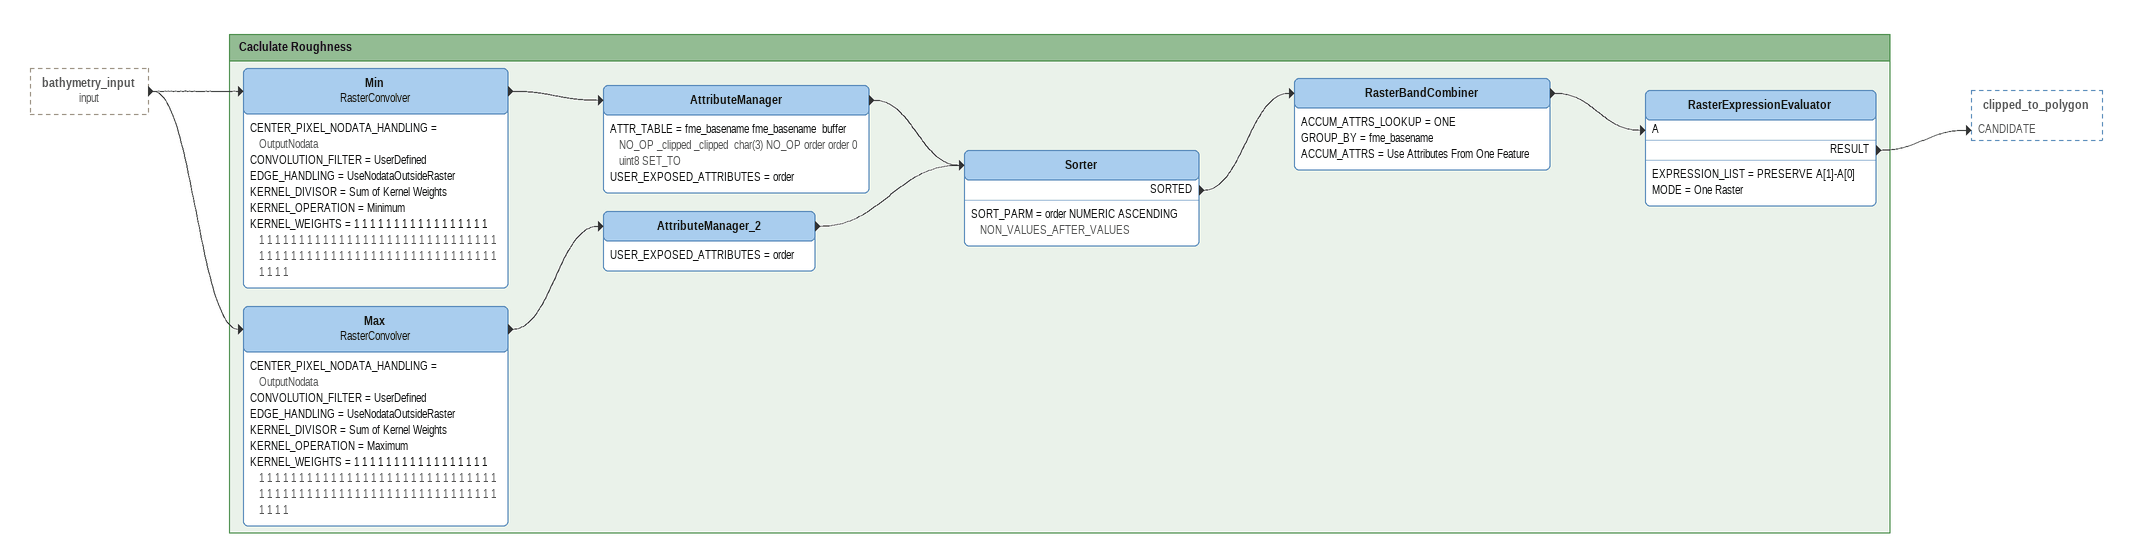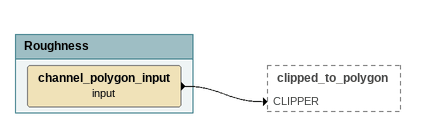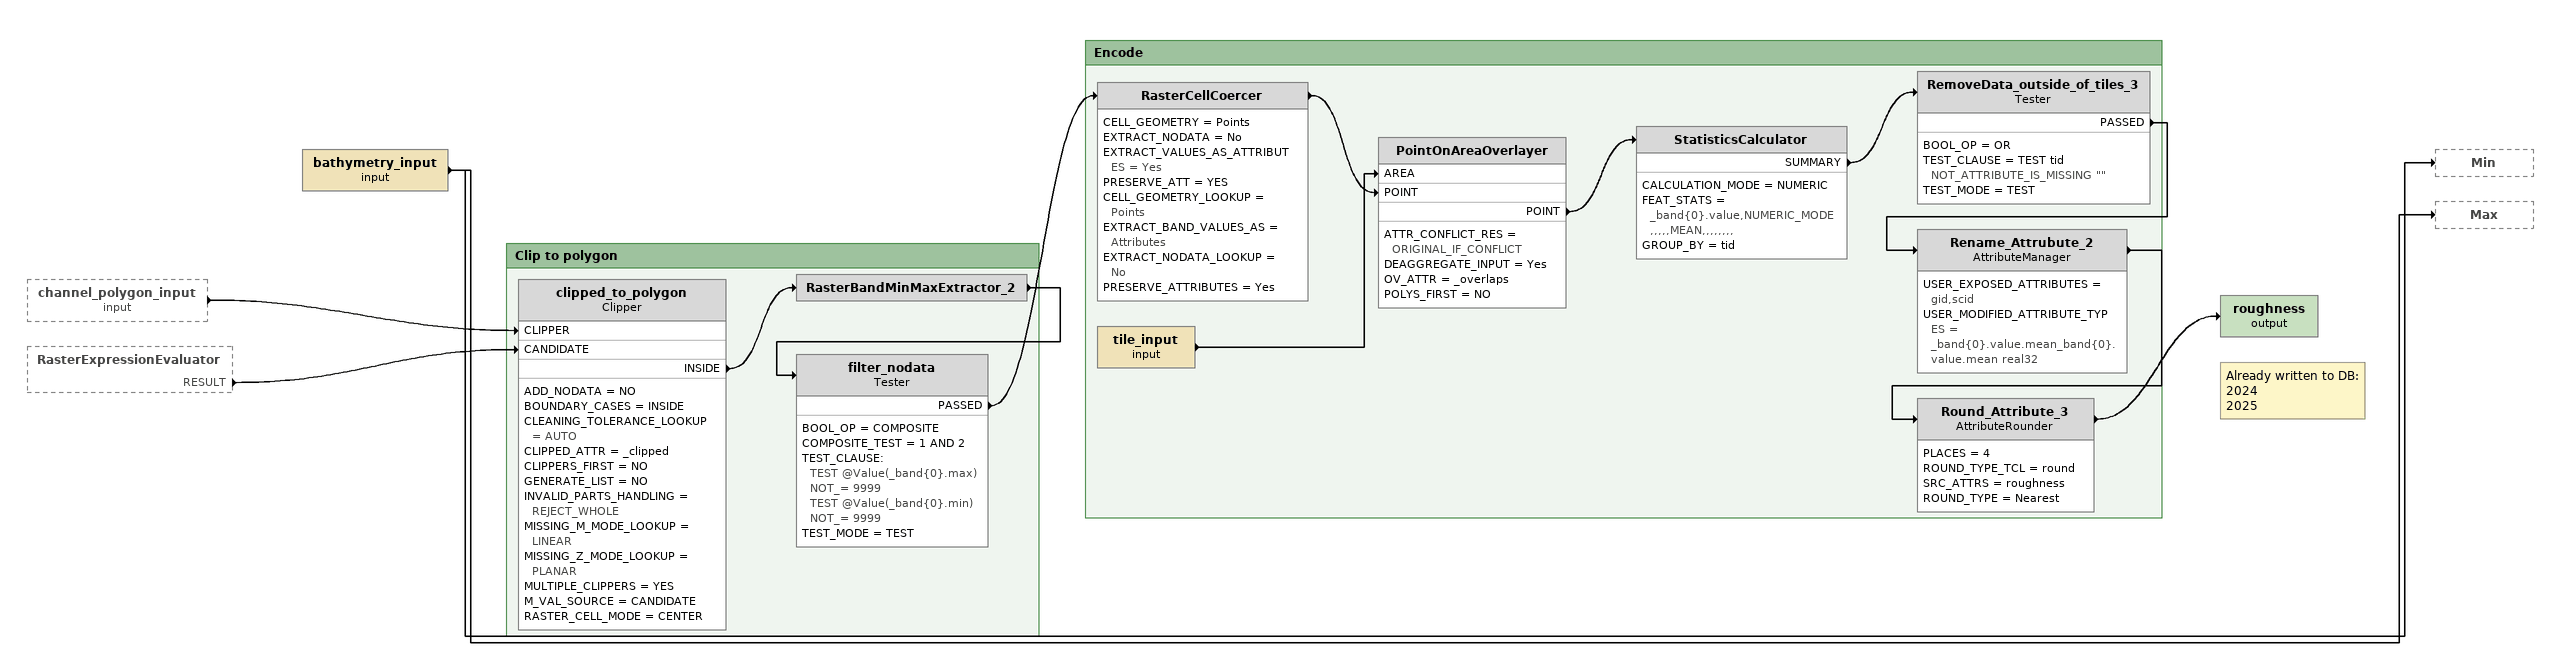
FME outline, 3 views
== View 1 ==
bathymetry_input (input) [outside]
    -> Min
    -> Max

Bookmark: Caclulate Roughness
Min: RasterConvolver
    CENTER_PIXEL_NODATA_HANDLING = OutputNodata
    CONVOLUTION_FILTER = UserDefined
    EDGE_HANDLING = UseNodataOutsideRaster
    KERNEL_DIVISOR = Sum of Kernel Weights
    KERNEL_OPERATION = Minimum
    KERNEL_WEIGHTS = 1 1 1 1 1 1 1 1 1 1 1 1 1 1 1 1 1 1 1 1 1 1 1 1 1 1 1 1 1 1 1 1 1 1 1 1 1 1 1 1 1 1 1 1 1 1 1 1 1 1 1 1 1 1 1 1 1 1 1 1 1 1 1 1 1 1 1 1 1 1 1 1 1 1 1 1 1 1 1 1 1
    -> AttributeManager
AttributeManager
    ATTR_TABLE = fme_basename fme_basename  buffer NO_OP _clipped _clipped  char(3) NO_OP order order 0 uint8 SET_TO
    USER_EXPOSED_ATTRIBUTES = order
    -> Sorter
Max: RasterConvolver
    CENTER_PIXEL_NODATA_HANDLING = OutputNodata
    CONVOLUTION_FILTER = UserDefined
    EDGE_HANDLING = UseNodataOutsideRaster
    KERNEL_DIVISOR = Sum of Kernel Weights
    KERNEL_OPERATION = Maximum
    KERNEL_WEIGHTS = 1 1 1 1 1 1 1 1 1 1 1 1 1 1 1 1 1 1 1 1 1 1 1 1 1 1 1 1 1 1 1 1 1 1 1 1 1 1 1 1 1 1 1 1 1 1 1 1 1 1 1 1 1 1 1 1 1 1 1 1 1 1 1 1 1 1 1 1 1 1 1 1 1 1 1 1 1 1 1 1 1
    -> AttributeManager_2
AttributeManager_2
    USER_EXPOSED_ATTRIBUTES = order
    -> Sorter
Sorter
    SORT_PARM = order NUMERIC ASCENDING NON_VALUES_AFTER_VALUES
    SORTED -> RasterBandCombiner
RasterBandCombiner
    ACCUM_ATTRS_LOOKUP = ONE
    GROUP_BY = fme_basename
    ACCUM_ATTRS = Use Attributes From One Feature
    -> RasterExpressionEvaluator [A]
RasterExpressionEvaluator
    EXPRESSION_LIST = PRESERVE A[1]-A[0]
    MODE = One Raster
    RESULT -> clipped_to_polygon [CANDIDATE]

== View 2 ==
Bookmark: Roughness
channel_polygon_input (input)
    -> clipped_to_polygon [CLIPPER]

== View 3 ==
channel_polygon_input (input) [outside]
    -> clipped_to_polygon [CLIPPER]
RasterExpressionEvaluator [outside]
    RESULT -> clipped_to_polygon [CANDIDATE]
bathymetry_input (input)
    -> Min
    -> Max
Note: Already written to DB: / 2024 / 2025
roughness (output)

Bookmark: Clip to polygon
clipped_to_polygon: Clipper
    ADD_NODATA = NO
    BOUNDARY_CASES = INSIDE
    CLEANING_TOLERANCE_LOOKUP = AUTO
    CLIPPED_ATTR = _clipped
    CLIPPERS_FIRST = NO
    GENERATE_LIST = NO
    INVALID_PARTS_HANDLING = REJECT_WHOLE
    MISSING_M_MODE_LOOKUP = LINEAR
    MISSING_Z_MODE_LOOKUP = PLANAR
    MULTIPLE_CLIPPERS = YES
    M_VAL_SOURCE = CANDIDATE
    RASTER_CELL_MODE = CENTER
    INSIDE -> RasterBandMinMaxExtractor_2
RasterBandMinMaxExtractor_2
    -> filter_nodata
filter_nodata: Tester
    BOOL_OP = COMPOSITE
    COMPOSITE_TEST = 1 AND 2
    TEST_CLAUSE:
      TEST @Value(_band{0}.max) NOT_= 9999
      TEST @Value(_band{0}.min) NOT_= 9999
    TEST_MODE = TEST
    PASSED -> RasterCellCoercer

Bookmark: Encode
RasterCellCoercer
    CELL_GEOMETRY = Points
    EXTRACT_NODATA = No
    EXTRACT_VALUES_AS_ATTRIBUTES = Yes
    PRESERVE_ATT = YES
    CELL_GEOMETRY_LOOKUP = Points
    EXTRACT_BAND_VALUES_AS = Attributes
    EXTRACT_NODATA_LOOKUP = No
    PRESERVE_ATTRIBUTES = Yes
    -> PointOnAreaOverlayer [POINT]
tile_input (input)
    -> PointOnAreaOverlayer [AREA]
PointOnAreaOverlayer
    ATTR_CONFLICT_RES = ORIGINAL_IF_CONFLICT
    DEAGGREGATE_INPUT = Yes
    OV_ATTR = _overlaps
    POLYS_FIRST = NO
    POINT -> StatisticsCalculator
StatisticsCalculator
    CALCULATION_MODE = NUMERIC
    FEAT_STATS = _band{0}.value,NUMERIC_MODE,,,,,MEAN,,,,,,,,
    GROUP_BY = tid
    SUMMARY -> RemoveData_outside_of_tiles_3
RemoveData_outside_of_tiles_3: Tester
    BOOL_OP = OR
    TEST_CLAUSE = TEST tid NOT_ATTRIBUTE_IS_MISSING ""
    TEST_MODE = TEST
    PASSED -> Rename_Attrubute_2
Rename_Attrubute_2: AttributeManager
    USER_EXPOSED_ATTRIBUTES = gid,scid
    USER_MODIFIED_ATTRIBUTE_TYPES = _band{0}.value.mean_band{0}.value.mean real32
    -> Round_Attribute_3
Round_Attribute_3: AttributeRounder
    PLACES = 4
    ROUND_TYPE_TCL = round
    SRC_ATTRS = roughness
    ROUND_TYPE = Nearest
    -> roughness (output)
